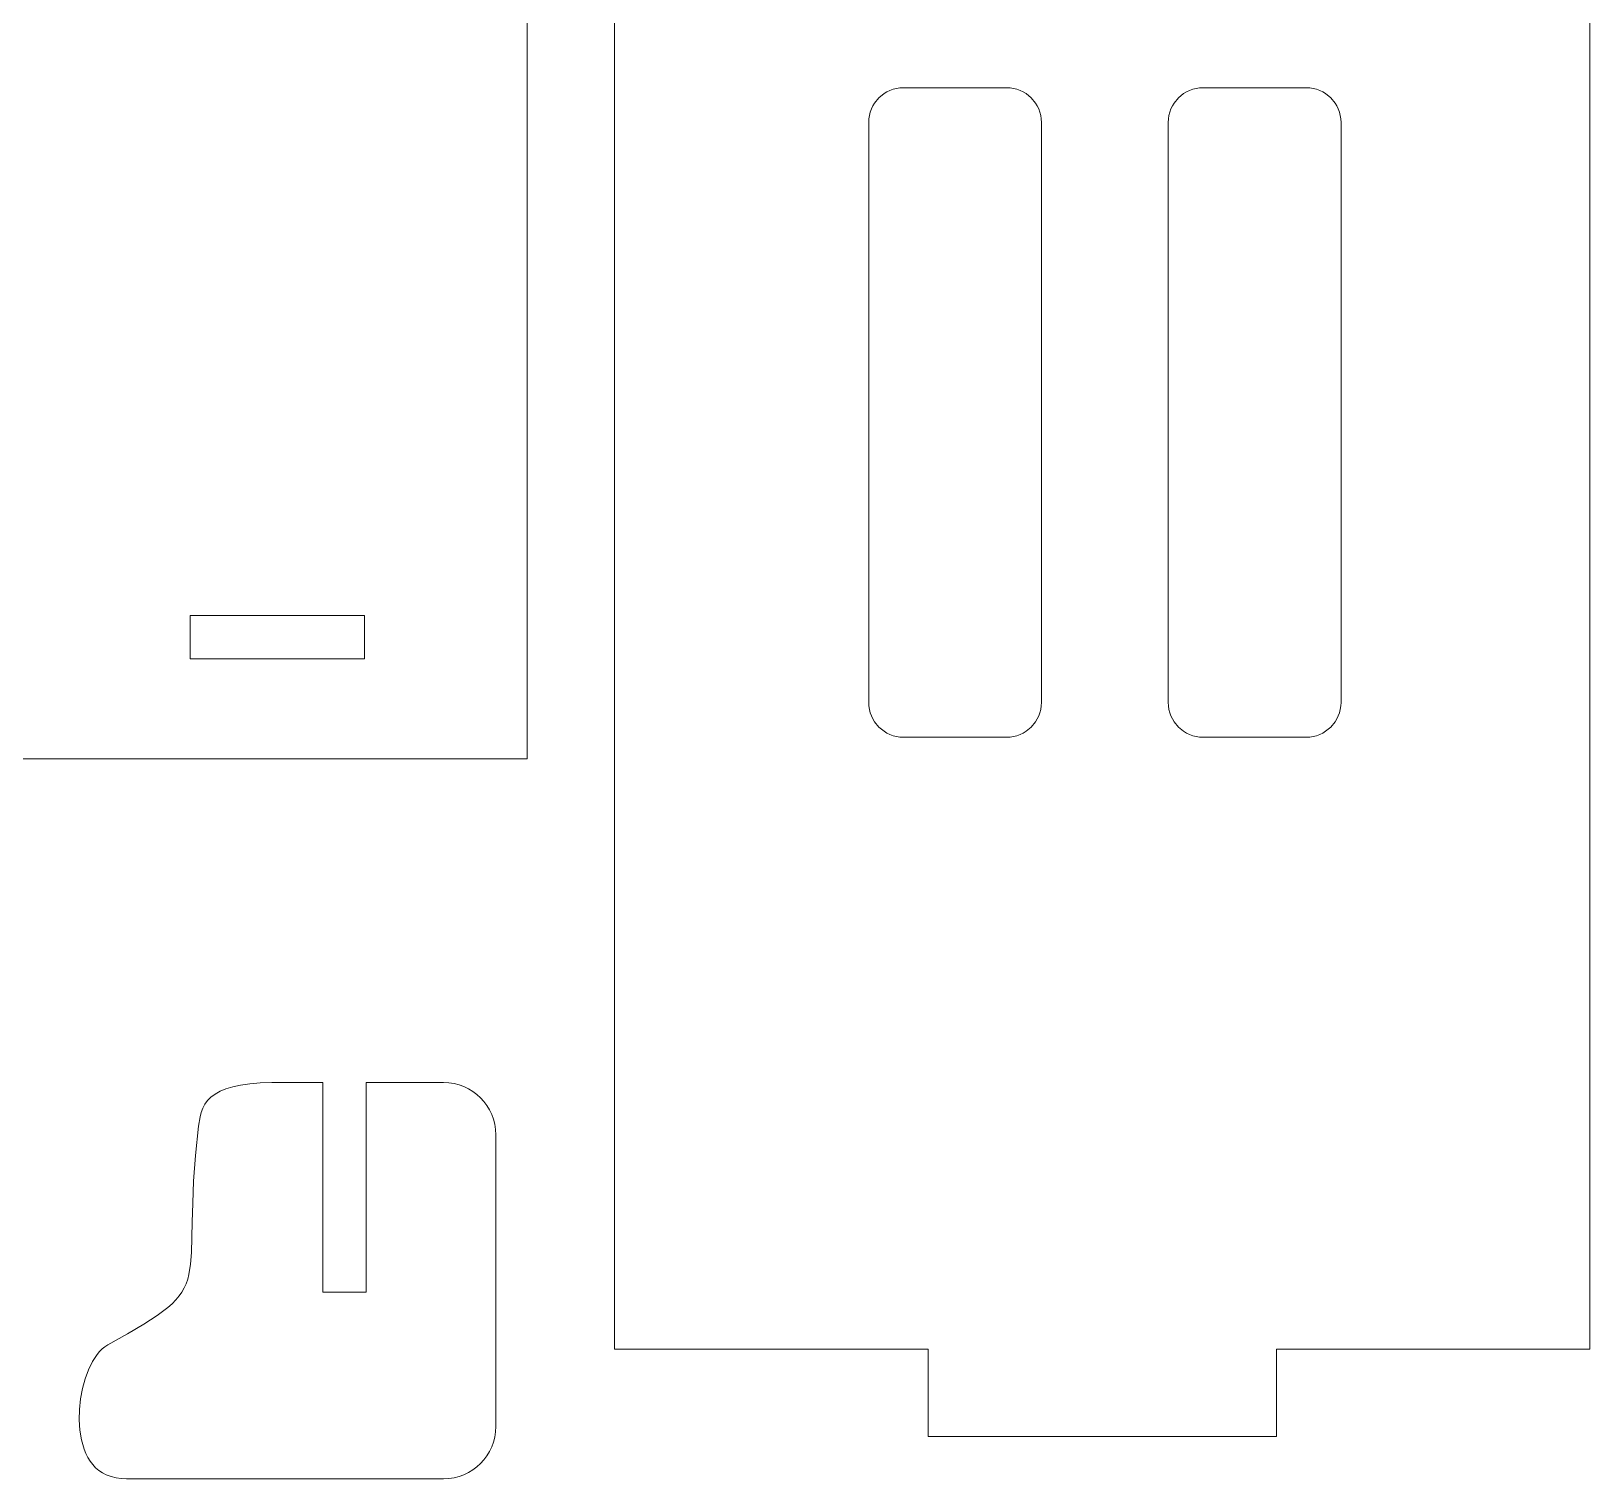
# Model space of a CAD drawing. Header units: millimetres. Extents: x -580 to 580, y -723 to 723.
# Drawn here: x 469.9 to 568.9, y 112.9 to 204.8 of the extents above; entities that cross this region are included whole.
import ezdxf

# ---------------------------------------------------------------- set-up
doc = ezdxf.new("R2010")
doc.units = ezdxf.units.MM
doc.header["$MEASUREMENT"] = 0
doc.layers.add('Camada 1', color=7, linetype='Continuous')

msp = doc.modelspace()

# ---------------------------------------------------------------- linework, layer by layer
at = {"layer": 'Camada 1', "color": 250, "lineweight": 9}
for points, knots in [([(506.9449, 506.4442), (506.9449, 506.4442), (515.7277, 506.4442), (515.7277, 506.4442), (515.7277, 506.4442), (515.7277, 506.4442), (515.7277, 494.478), (515.7277, 494.478), (515.7277, 494.478), (515.7277, 494.478), (518.4931, 494.478), (518.4931, 494.478), (518.4931, 494.478), (518.4931, 494.478), (518.4931, 506.4442), (518.4931, 506.4442), (518.4931, 506.4442), (518.4931, 506.4442), (526.8555, 506.4442), (526.8555, 506.4442), (526.8555, 506.4442), (526.8555, 506.4442), (526.8555, 511.9345), (526.8555, 511.9345), (526.8555, 511.9345), (526.8555, 511.9345), (536.5342, 511.9345), (536.5342, 511.9345), (536.5342, 511.9345), (536.5342, 511.9345), (536.5342, 494.478), (536.5342, 494.478), (536.5342, 494.478), (536.5342, 494.478), (539.2996, 494.478), (539.2996, 494.478), (539.2996, 494.478), (539.2996, 494.478), (539.2996, 511.9345), (539.2996, 511.9345), (539.2996, 511.9345), (539.2996, 511.9345), (548.9783, 511.9345), (548.9783, 511.9345), (548.9783, 511.9345), (548.9783, 511.9345), (548.9783, 506.4442), (548.9783, 506.4442), (548.9783, 506.4442), (548.9783, 506.4442), (557.208, 506.4442), (557.208, 506.4442), (557.208, 506.4442), (557.208, 506.4442), (557.208, 494.478), (557.208, 494.478), (557.208, 494.478), (557.208, 494.478), (559.9733, 494.478), (559.9733, 494.478), (559.9733, 494.478), (559.9733, 494.478), (559.9733, 506.4442), (559.9733, 506.4442), (559.9733, 506.4442), (559.9733, 506.4442), (568.8888, 506.4442), (568.8888, 506.4442), (568.8888, 506.4442), (568.8888, 506.4442), (568.8888, 121.099), (568.8888, 121.099), (568.8888, 121.099), (568.8888, 121.099), (548.9783, 121.099), (548.9783, 121.099), (548.9783, 121.099), (548.9783, 121.099), (548.9783, 115.5584), (548.9783, 115.5584), (548.9783, 115.5584), (548.9783, 115.5584), (526.8555, 115.5584), (526.8555, 115.5584), (526.8555, 115.5584), (526.8555, 115.5584), (526.8555, 121.099), (526.8555, 121.099), (526.8555, 121.099), (526.8555, 121.099), (506.9449, 121.099), (506.9449, 121.099), (506.9449, 121.099), (506.9449, 121.099), (506.9449, 506.4442), (506.9449, 506.4442), (506.9449, 506.4442), (506.9449, 506.4442), (506.9449, 506.4442), (506.9449, 506.4442)], [0, 0, 0, 0, 0.0384615, 0.0384615, 0.0384615, 0.0384615, 0.0769231, 0.0769231, 0.0769231, 0.0769231, 0.1153846, 0.1153846, 0.1153846, 0.1153846, 0.1538462, 0.1538462, 0.1538462, 0.1538462, 0.1923077, 0.1923077, 0.1923077, 0.1923077, 0.2307692, 0.2307692, 0.2307692, 0.2307692, 0.2692308, 0.2692308, 0.2692308, 0.2692308, 0.3076923, 0.3076923, 0.3076923, 0.3076923, 0.3461538, 0.3461538, 0.3461538, 0.3461538, 0.3846154, 0.3846154, 0.3846154, 0.3846154, 0.4230769, 0.4230769, 0.4230769, 0.4230769, 0.4615385, 0.4615385, 0.4615385, 0.4615385, 0.5, 0.5, 0.5, 0.5, 0.5384615, 0.5384615, 0.5384615, 0.5384615, 0.5769231, 0.5769231, 0.5769231, 0.5769231, 0.6153846, 0.6153846, 0.6153846, 0.6153846, 0.6538462, 0.6538462, 0.6538462, 0.6538462, 0.6923077, 0.6923077, 0.6923077, 0.6923077, 0.7307692, 0.7307692, 0.7307692, 0.7307692, 0.7692308, 0.7692308, 0.7692308, 0.7692308, 0.8076923, 0.8076923, 0.8076923, 0.8076923, 0.8461538, 0.8461538, 0.8461538, 0.8461538, 0.8846154, 0.8846154, 0.8846154, 0.8846154, 0.9230769, 0.9230769, 0.9230769, 0.9230769, 1, 1, 1, 1]), ([(255.5647, 393.6823), (255.5647, 393.6823), (310.9718, 393.6823), (310.9718, 393.6823), (310.9718, 393.6823), (310.9718, 393.6823), (311.2597, 393.6284), (311.2597, 393.6284), (311.2597, 393.6284), (311.2597, 393.6284), (311.5464, 393.5391), (311.5464, 393.5391), (311.5464, 393.5391), (311.5464, 393.5391), (311.8312, 393.4161), (311.8312, 393.4161), (311.8312, 393.4161), (311.8312, 393.4161), (312.1138, 393.2617), (312.1138, 393.2617), (312.1138, 393.2617), (312.1138, 393.2617), (312.3937, 393.0775), (312.3937, 393.0775), (312.3937, 393.0775), (312.3937, 393.0775), (312.6699, 392.8658), (312.6699, 392.8658), (312.6699, 392.8658), (312.6699, 392.8658), (312.9421, 392.6285), (312.9421, 392.6285), (312.9421, 392.6285), (312.9421, 392.6285), (313.2097, 392.3675), (313.2097, 392.3675), (313.2097, 392.3675), (313.2097, 392.3675), (313.7287, 391.7827), (313.7287, 391.7827), (313.7287, 391.7827), (313.7287, 391.7827), (314.2221, 391.1275), (314.2221, 391.1275), (314.2221, 391.1275), (314.2221, 391.1275), (314.6854, 390.4175), (314.6854, 390.4175), (314.6854, 390.4175), (314.6854, 390.4175), (315.114, 389.6688), (315.114, 389.6688), (315.114, 389.6688), (315.114, 389.6688), (315.503, 388.8975), (315.503, 388.8975), (315.503, 388.8975), (315.503, 388.8975), (315.8482, 388.1193), (315.8482, 388.1193), (315.8482, 388.1193), (315.8482, 388.1193), (316.1445, 387.3503), (316.1445, 387.3503), (316.1445, 387.3503), (316.1445, 387.3503), (316.3876, 386.6064), (316.3876, 386.6064), (316.3876, 386.6064), (316.3876, 386.6064), (316.5726, 385.9034), (316.5726, 385.9034), (316.5726, 385.9034), (316.5726, 385.9034), (316.6951, 385.2573), (316.6951, 385.2573), (316.6951, 385.2573), (316.6951, 385.2573), (316.7503, 384.6842), (316.7503, 384.6842), (316.7503, 384.6842), (316.7503, 384.6842), (316.7337, 384.1999), (316.7337, 384.1999), (316.7337, 384.1999), (316.7337, 384.1999), (310.7888, 384.1999), (310.7888, 384.1999), (310.7888, 384.1999), (310.7888, 384.1999), (310.7888, 381.4345), (310.7888, 381.4345), (310.7888, 381.4345), (310.7888, 381.4345), (322.3905, 381.4345), (322.3905, 381.4345), (322.3905, 381.4345), (322.3905, 381.4345), (322.3905, 353.1699), (322.3905, 353.1699), (322.3905, 353.1699), (322.3905, 353.1699), (325.1288, 353.1699), (325.1288, 353.1699), (325.1288, 353.1699), (325.1288, 353.1699), (325.1288, 331.047), (325.1288, 331.047), (325.1288, 331.047), (325.1288, 331.047), (322.3905, 331.047), (322.3905, 331.047), (322.3905, 331.047), (322.3905, 331.047), (322.3905, 270.7624), (322.3905, 270.7624), (322.3905, 270.7624), (322.3905, 270.7624), (325.1288, 270.7624), (325.1288, 270.7624), (325.1288, 270.7624), (325.1288, 270.7624), (325.1288, 248.6395), (325.1288, 248.6395), (325.1288, 248.6395), (325.1288, 248.6395), (322.3905, 248.6395), (322.3905, 248.6395), (322.3905, 248.6395), (322.3905, 248.6395), (322.3905, 219.058), (322.3905, 219.058), (322.3905, 219.058), (322.3905, 219.058), (325.5154, 219.058), (325.5154, 219.058), (325.5154, 219.058), (325.5154, 219.058), (325.5154, 221.8538), (325.5154, 221.8538), (325.5154, 221.8538), (325.5154, 221.8538), (347.6382, 221.8538), (347.6382, 221.8538), (347.6382, 221.8538), (347.6382, 221.8538), (347.6382, 219.058), (347.6382, 219.058), (347.6382, 219.058), (347.6382, 219.058), (418.992, 219.058), (418.992, 219.058), (418.992, 219.058), (418.992, 219.058), (418.992, 221.9185), (418.992, 221.9185), (418.992, 221.9185), (418.992, 221.9185), (441.1148, 221.9185), (441.1148, 221.9185), (441.1148, 221.9185), (441.1148, 221.9185), (441.1148, 219.058), (441.1148, 219.058), (441.1148, 219.058), (441.1148, 219.058), (491.8043, 219.058), (491.8043, 219.058), (491.8043, 219.058), (491.8043, 219.058), (491.8043, 210.2061), (491.8043, 210.2061), (491.8043, 210.2061), (491.8043, 210.2061), (494.5696, 210.2061), (494.5696, 210.2061), (494.5696, 210.2061), (494.5696, 210.2061), (494.5696, 219.058), (494.5696, 219.058), (494.5696, 219.058), (494.5696, 219.058), (501.4045, 219.058), (501.4045, 219.058), (501.4045, 219.058), (501.4045, 219.058), (501.4045, 158.5737), (501.4045, 158.5737), (501.4045, 158.5737), (501.4045, 158.5737), (255.5647, 158.5737), (255.5647, 158.5737), (255.5647, 158.5737), (255.5647, 158.5737), (255.5647, 393.6823), (255.5647, 393.6823), (255.5647, 393.6823), (255.5647, 393.6823), (255.5647, 393.6823), (255.5647, 393.6823)], [0, 0, 0, 0, 0.0196078, 0.0196078, 0.0196078, 0.0196078, 0.0392157, 0.0392157, 0.0392157, 0.0392157, 0.0588235, 0.0588235, 0.0588235, 0.0588235, 0.0784314, 0.0784314, 0.0784314, 0.0784314, 0.0980392, 0.0980392, 0.0980392, 0.0980392, 0.1176471, 0.1176471, 0.1176471, 0.1176471, 0.1372549, 0.1372549, 0.1372549, 0.1372549, 0.1568627, 0.1568627, 0.1568627, 0.1568627, 0.1764706, 0.1764706, 0.1764706, 0.1764706, 0.1960784, 0.1960784, 0.1960784, 0.1960784, 0.2156863, 0.2156863, 0.2156863, 0.2156863, 0.2352941, 0.2352941, 0.2352941, 0.2352941, 0.254902, 0.254902, 0.254902, 0.254902, 0.2745098, 0.2745098, 0.2745098, 0.2745098, 0.2941176, 0.2941176, 0.2941176, 0.2941176, 0.3137255, 0.3137255, 0.3137255, 0.3137255, 0.3333333, 0.3333333, 0.3333333, 0.3333333, 0.3529412, 0.3529412, 0.3529412, 0.3529412, 0.372549, 0.372549, 0.372549, 0.372549, 0.3921569, 0.3921569, 0.3921569, 0.3921569, 0.4117647, 0.4117647, 0.4117647, 0.4117647, 0.4313725, 0.4313725, 0.4313725, 0.4313725, 0.4509804, 0.4509804, 0.4509804, 0.4509804, 0.4705882, 0.4705882, 0.4705882, 0.4705882, 0.4901961, 0.4901961, 0.4901961, 0.4901961, 0.5098039, 0.5098039, 0.5098039, 0.5098039, 0.5294118, 0.5294118, 0.5294118, 0.5294118, 0.5490196, 0.5490196, 0.5490196, 0.5490196, 0.5686275, 0.5686275, 0.5686275, 0.5686275, 0.5882353, 0.5882353, 0.5882353, 0.5882353, 0.6078431, 0.6078431, 0.6078431, 0.6078431, 0.627451, 0.627451, 0.627451, 0.627451, 0.6470588, 0.6470588, 0.6470588, 0.6470588, 0.6666667, 0.6666667, 0.6666667, 0.6666667, 0.6862745, 0.6862745, 0.6862745, 0.6862745, 0.7058824, 0.7058824, 0.7058824, 0.7058824, 0.7254902, 0.7254902, 0.7254902, 0.7254902, 0.745098, 0.745098, 0.745098, 0.745098, 0.7647059, 0.7647059, 0.7647059, 0.7647059, 0.7843137, 0.7843137, 0.7843137, 0.7843137, 0.8039216, 0.8039216, 0.8039216, 0.8039216, 0.8235294, 0.8235294, 0.8235294, 0.8235294, 0.8431373, 0.8431373, 0.8431373, 0.8431373, 0.8627451, 0.8627451, 0.8627451, 0.8627451, 0.8823529, 0.8823529, 0.8823529, 0.8823529, 0.9019608, 0.9019608, 0.9019608, 0.9019608, 0.9215686, 0.9215686, 0.9215686, 0.9215686, 0.9411765, 0.9411765, 0.9411765, 0.9411765, 0.9607843, 0.9607843, 0.9607843, 0.9607843, 1, 1, 1, 1]), ([(496.091, 112.8637), (496.091, 112.8637), (475.9488, 112.8637), (475.9488, 112.8637), (475.9488, 112.8637), (475.9488, 112.8637), (475.6107, 112.8812), (475.6107, 112.8812), (475.6107, 112.8812), (475.6107, 112.8812), (475.2822, 112.9322), (475.2822, 112.9322), (475.2822, 112.9322), (475.2822, 112.9322), (474.9648, 113.0145), (474.9648, 113.0145), (474.9648, 113.0145), (474.9648, 113.0145), (474.6601, 113.1259), (474.6601, 113.1259), (474.6601, 113.1259), (474.6601, 113.1259), (474.4157, 113.2472), (474.4157, 113.2472), (474.4157, 113.2472), (474.4157, 113.2472), (474.1919, 113.3952), (474.1919, 113.3952), (474.1919, 113.3952), (474.1919, 113.3952), (473.9883, 113.5683), (473.9883, 113.5683), (473.9883, 113.5683), (473.9883, 113.5683), (473.8044, 113.7647), (473.8044, 113.7647), (473.8044, 113.7647), (473.8044, 113.7647), (473.6397, 113.9825), (473.6397, 113.9825), (473.6397, 113.9825), (473.6397, 113.9825), (473.4937, 114.2198), (473.4937, 114.2198), (473.4937, 114.2198), (473.4937, 114.2198), (473.366, 114.4751), (473.366, 114.4751), (473.366, 114.4751), (473.366, 114.4751), (473.2562, 114.7463), (473.2562, 114.7463), (473.2562, 114.7463), (473.2562, 114.7463), (473.0881, 115.3295), (473.0881, 115.3295), (473.0881, 115.3295), (473.0881, 115.3295), (472.9856, 115.9551), (472.9856, 115.9551), (472.9856, 115.9551), (472.9856, 115.9551), (472.9451, 116.6086), (472.9451, 116.6086), (472.9451, 116.6086), (472.9451, 116.6086), (472.9628, 117.2755), (472.9628, 117.2755), (472.9628, 117.2755), (472.9628, 117.2755), (473.035, 117.9416), (473.035, 117.9416), (473.035, 117.9416), (473.035, 117.9416), (473.158, 118.5922), (473.158, 118.5922), (473.158, 118.5922), (473.158, 118.5922), (473.3279, 119.213), (473.3279, 119.213), (473.3279, 119.213), (473.3279, 119.213), (473.5412, 119.7895), (473.5412, 119.7895), (473.5412, 119.7895), (473.5412, 119.7895), (473.794, 120.3073), (473.794, 120.3073), (473.794, 120.3073), (473.794, 120.3073), (474.0826, 120.752), (474.0826, 120.752), (474.0826, 120.752), (474.0826, 120.752), (474.2392, 120.9423), (474.2392, 120.9423), (474.2392, 120.9423), (474.2392, 120.9423), (474.4034, 121.109), (474.4034, 121.109), (474.4034, 121.109), (474.4034, 121.109), (474.5746, 121.2501), (474.5746, 121.2501), (474.5746, 121.2501), (474.5746, 121.2501), (474.7525, 121.3638), (474.7525, 121.3638), (474.7525, 121.3638), (474.7525, 121.3638), (476.0115, 122.0674), (476.0115, 122.0674), (476.0115, 122.0674), (476.0115, 122.0674), (477.0537, 122.6819), (477.0537, 122.6819), (477.0537, 122.6819), (477.0537, 122.6819), (477.8997, 123.2309), (477.8997, 123.2309), (477.8997, 123.2309), (477.8997, 123.2309), (478.5705, 123.7384), (478.5705, 123.7384), (478.5705, 123.7384), (478.5705, 123.7384), (478.8467, 123.984), (478.8467, 123.984), (478.8467, 123.984), (478.8467, 123.984), (479.0868, 124.2281), (479.0868, 124.2281), (479.0868, 124.2281), (479.0868, 124.2281), (479.2936, 124.4738), (479.2936, 124.4738), (479.2936, 124.4738), (479.2936, 124.4738), (479.4694, 124.7239), (479.4694, 124.7239), (479.4694, 124.7239), (479.4694, 124.7239), (479.6171, 124.9815), (479.6171, 124.9815), (479.6171, 124.9815), (479.6171, 124.9815), (479.7391, 125.2495), (479.7391, 125.2495), (479.7391, 125.2495), (479.7391, 125.2495), (479.8381, 125.531), (479.8381, 125.531), (479.8381, 125.531), (479.8381, 125.531), (479.9168, 125.8288), (479.9168, 125.8288), (479.9168, 125.8288), (479.9168, 125.8288), (480.0232, 126.4855), (480.0232, 126.4855), (480.0232, 126.4855), (480.0232, 126.4855), (480.0792, 127.2433), (480.0792, 127.2433), (480.0792, 127.2433), (480.0792, 127.2433), (480.1229, 129.158), (480.1229, 129.158), (480.1229, 129.158), (480.1229, 129.158), (480.1524, 130.3624), (480.1524, 130.3624), (480.1524, 130.3624), (480.1524, 130.3624), (480.2145, 131.7632), (480.2145, 131.7632), (480.2145, 131.7632), (480.2145, 131.7632), (480.3303, 133.3842), (480.3303, 133.3842), (480.3303, 133.3842), (480.3303, 133.3842), (480.5204, 135.2492), (480.5204, 135.2492), (480.5204, 135.2492), (480.5204, 135.2492), (480.6194, 135.8503), (480.6194, 135.8503), (480.6194, 135.8503), (480.6194, 135.8503), (480.6964, 136.1312), (480.6964, 136.1312), (480.6964, 136.1312), (480.6964, 136.1312), (480.799, 136.3975), (480.799, 136.3975), (480.799, 136.3975), (480.799, 136.3975), (480.9327, 136.6479), (480.9327, 136.6479), (480.9327, 136.6479), (480.9327, 136.6479), (481.103, 136.8816), (481.103, 136.8816), (481.103, 136.8816), (481.103, 136.8816), (481.3153, 137.097), (481.3153, 137.097), (481.3153, 137.097), (481.3153, 137.097), (481.5751, 137.2934), (481.5751, 137.2934), (481.5751, 137.2934), (481.5751, 137.2934), (481.8879, 137.4693), (481.8879, 137.4693), (481.8879, 137.4693), (481.8879, 137.4693), (482.2591, 137.6236), (482.2591, 137.6236), (482.2591, 137.6236), (482.2591, 137.6236), (482.6942, 137.7553), (482.6942, 137.7553), (482.6942, 137.7553), (482.6942, 137.7553), (483.1987, 137.863), (483.1987, 137.863), (483.1987, 137.863), (483.1987, 137.863), (483.778, 137.9459), (483.778, 137.9459), (483.778, 137.9459), (483.778, 137.9459), (484.4376, 138.0026), (484.4376, 138.0026), (484.4376, 138.0026), (484.4376, 138.0026), (485.183, 138.0319), (485.183, 138.0319), (485.183, 138.0319), (485.183, 138.0319), (486.0196, 138.0328), (486.0196, 138.0328), (486.0196, 138.0328), (486.0196, 138.0328), (488.41, 138.0229), (488.41, 138.0229), (488.41, 138.0229), (488.41, 138.0229), (488.41, 124.7188), (488.41, 124.7188), (488.41, 124.7188), (488.41, 124.7188), (491.1753, 124.7188), (491.1753, 124.7188), (491.1753, 124.7188), (491.1753, 124.7188), (491.1753, 138.0328), (491.1753, 138.0328), (491.1753, 138.0328), (491.1753, 138.0328), (496.091, 138.0328), (496.091, 138.0328), (496.091, 138.0328), (496.091, 138.0328), (496.4291, 138.0156), (496.4291, 138.0156), (496.4291, 138.0156), (496.4291, 138.0156), (496.7579, 137.9651), (496.7579, 137.9651), (496.7579, 137.9651), (496.7579, 137.9651), (497.0754, 137.883), (497.0754, 137.883), (497.0754, 137.883), (497.0754, 137.883), (497.3797, 137.7712), (497.3797, 137.7712), (497.3797, 137.7712), (497.3797, 137.7712), (497.6699, 137.6312), (497.6699, 137.6312), (497.6699, 137.6312), (497.6699, 137.6312), (497.9435, 137.4644), (497.9435, 137.4644), (497.9435, 137.4644), (497.9435, 137.4644), (498.1992, 137.2728), (498.1992, 137.2728), (498.1992, 137.2728), (498.1992, 137.2728), (498.4349, 137.0583), (498.4349, 137.0583), (498.4349, 137.0583), (498.4349, 137.0583), (498.6493, 136.8225), (498.6493, 136.8225), (498.6493, 136.8225), (498.6493, 136.8225), (498.8406, 136.5668), (498.8406, 136.5668), (498.8406, 136.5668), (498.8406, 136.5668), (499.0073, 136.2931), (499.0073, 136.2931), (499.0073, 136.2931), (499.0073, 136.2931), (499.1473, 136.0031), (499.1473, 136.0031), (499.1473, 136.0031), (499.1473, 136.0031), (499.2592, 135.6986), (499.2592, 135.6986), (499.2592, 135.6986), (499.2592, 135.6986), (499.3414, 135.3811), (499.3414, 135.3811), (499.3414, 135.3811), (499.3414, 135.3811), (499.3921, 135.0525), (499.3921, 135.0525), (499.3921, 135.0525), (499.3921, 135.0525), (499.4095, 134.7144), (499.4095, 134.7144), (499.4095, 134.7144), (499.4095, 134.7144), (499.4095, 116.1821), (499.4095, 116.1821), (499.4095, 116.1821), (499.4095, 116.1821), (499.3922, 115.8441), (499.3922, 115.8441), (499.3922, 115.8441), (499.3922, 115.8441), (499.3417, 115.5154), (499.3417, 115.5154), (499.3417, 115.5154), (499.3417, 115.5154), (499.2597, 115.198), (499.2597, 115.198), (499.2597, 115.198), (499.2597, 115.198), (499.1479, 114.8935), (499.1479, 114.8935), (499.1479, 114.8935), (499.1479, 114.8935), (499.0078, 114.6038), (499.0078, 114.6038), (499.0078, 114.6038), (499.0078, 114.6038), (498.8412, 114.3303), (498.8412, 114.3303), (498.8412, 114.3303), (498.8412, 114.3303), (498.6496, 114.0747), (498.6496, 114.0747), (498.6496, 114.0747), (498.6496, 114.0747), (498.4349, 113.8388), (498.4349, 113.8388), (498.4349, 113.8388), (498.4349, 113.8388), (498.1988, 113.6241), (498.1988, 113.6241), (498.1988, 113.6241), (498.1988, 113.6241), (497.943, 113.4325), (497.943, 113.4325), (497.943, 113.4325), (497.943, 113.4325), (497.6693, 113.2659), (497.6693, 113.2659), (497.6693, 113.2659), (497.6693, 113.2659), (497.3797, 113.1259), (497.3797, 113.1259), (497.3797, 113.1259), (497.3797, 113.1259), (497.0751, 113.014), (497.0751, 113.014), (497.0751, 113.014), (497.0751, 113.014), (496.7578, 112.9317), (496.7578, 112.9317), (496.7578, 112.9317), (496.7578, 112.9317), (496.4291, 112.881), (496.4291, 112.881), (496.4291, 112.881), (496.4291, 112.881), (496.091, 112.8637), (496.091, 112.8637), (496.091, 112.8637), (496.091, 112.8637), (496.091, 112.8637), (496.091, 112.8637)], [0, 0, 0, 0, 0.009901, 0.009901, 0.009901, 0.009901, 0.019802, 0.019802, 0.019802, 0.019802, 0.029703, 0.029703, 0.029703, 0.029703, 0.039604, 0.039604, 0.039604, 0.039604, 0.049505, 0.049505, 0.049505, 0.049505, 0.0594059, 0.0594059, 0.0594059, 0.0594059, 0.0693069, 0.0693069, 0.0693069, 0.0693069, 0.0792079, 0.0792079, 0.0792079, 0.0792079, 0.0891089, 0.0891089, 0.0891089, 0.0891089, 0.0990099, 0.0990099, 0.0990099, 0.0990099, 0.1089109, 0.1089109, 0.1089109, 0.1089109, 0.1188119, 0.1188119, 0.1188119, 0.1188119, 0.1287129, 0.1287129, 0.1287129, 0.1287129, 0.1386139, 0.1386139, 0.1386139, 0.1386139, 0.1485149, 0.1485149, 0.1485149, 0.1485149, 0.1584158, 0.1584158, 0.1584158, 0.1584158, 0.1683168, 0.1683168, 0.1683168, 0.1683168, 0.1782178, 0.1782178, 0.1782178, 0.1782178, 0.1881188, 0.1881188, 0.1881188, 0.1881188, 0.1980198, 0.1980198, 0.1980198, 0.1980198, 0.2079208, 0.2079208, 0.2079208, 0.2079208, 0.2178218, 0.2178218, 0.2178218, 0.2178218, 0.2277228, 0.2277228, 0.2277228, 0.2277228, 0.2376238, 0.2376238, 0.2376238, 0.2376238, 0.2475248, 0.2475248, 0.2475248, 0.2475248, 0.2574257, 0.2574257, 0.2574257, 0.2574257, 0.2673267, 0.2673267, 0.2673267, 0.2673267, 0.2772277, 0.2772277, 0.2772277, 0.2772277, 0.2871287, 0.2871287, 0.2871287, 0.2871287, 0.2970297, 0.2970297, 0.2970297, 0.2970297, 0.3069307, 0.3069307, 0.3069307, 0.3069307, 0.3168317, 0.3168317, 0.3168317, 0.3168317, 0.3267327, 0.3267327, 0.3267327, 0.3267327, 0.3366337, 0.3366337, 0.3366337, 0.3366337, 0.3465347, 0.3465347, 0.3465347, 0.3465347, 0.3564356, 0.3564356, 0.3564356, 0.3564356, 0.3663366, 0.3663366, 0.3663366, 0.3663366, 0.3762376, 0.3762376, 0.3762376, 0.3762376, 0.3861386, 0.3861386, 0.3861386, 0.3861386, 0.3960396, 0.3960396, 0.3960396, 0.3960396, 0.4059406, 0.4059406, 0.4059406, 0.4059406, 0.4158416, 0.4158416, 0.4158416, 0.4158416, 0.4257426, 0.4257426, 0.4257426, 0.4257426, 0.4356436, 0.4356436, 0.4356436, 0.4356436, 0.4455446, 0.4455446, 0.4455446, 0.4455446, 0.4554455, 0.4554455, 0.4554455, 0.4554455, 0.4653465, 0.4653465, 0.4653465, 0.4653465, 0.4752475, 0.4752475, 0.4752475, 0.4752475, 0.4851485, 0.4851485, 0.4851485, 0.4851485, 0.4950495, 0.4950495, 0.4950495, 0.4950495, 0.5049505, 0.5049505, 0.5049505, 0.5049505, 0.5148515, 0.5148515, 0.5148515, 0.5148515, 0.5247525, 0.5247525, 0.5247525, 0.5247525, 0.5346535, 0.5346535, 0.5346535, 0.5346535, 0.5445545, 0.5445545, 0.5445545, 0.5445545, 0.5544554, 0.5544554, 0.5544554, 0.5544554, 0.5643564, 0.5643564, 0.5643564, 0.5643564, 0.5742574, 0.5742574, 0.5742574, 0.5742574, 0.5841584, 0.5841584, 0.5841584, 0.5841584, 0.5940594, 0.5940594, 0.5940594, 0.5940594, 0.6039604, 0.6039604, 0.6039604, 0.6039604, 0.6138614, 0.6138614, 0.6138614, 0.6138614, 0.6237624, 0.6237624, 0.6237624, 0.6237624, 0.6336634, 0.6336634, 0.6336634, 0.6336634, 0.6435644, 0.6435644, 0.6435644, 0.6435644, 0.6534653, 0.6534653, 0.6534653, 0.6534653, 0.6633663, 0.6633663, 0.6633663, 0.6633663, 0.6732673, 0.6732673, 0.6732673, 0.6732673, 0.6831683, 0.6831683, 0.6831683, 0.6831683, 0.6930693, 0.6930693, 0.6930693, 0.6930693, 0.7029703, 0.7029703, 0.7029703, 0.7029703, 0.7128713, 0.7128713, 0.7128713, 0.7128713, 0.7227723, 0.7227723, 0.7227723, 0.7227723, 0.7326733, 0.7326733, 0.7326733, 0.7326733, 0.7425743, 0.7425743, 0.7425743, 0.7425743, 0.7524752, 0.7524752, 0.7524752, 0.7524752, 0.7623762, 0.7623762, 0.7623762, 0.7623762, 0.7722772, 0.7722772, 0.7722772, 0.7722772, 0.7821782, 0.7821782, 0.7821782, 0.7821782, 0.7920792, 0.7920792, 0.7920792, 0.7920792, 0.8019802, 0.8019802, 0.8019802, 0.8019802, 0.8118812, 0.8118812, 0.8118812, 0.8118812, 0.8217822, 0.8217822, 0.8217822, 0.8217822, 0.8316832, 0.8316832, 0.8316832, 0.8316832, 0.8415842, 0.8415842, 0.8415842, 0.8415842, 0.8514851, 0.8514851, 0.8514851, 0.8514851, 0.8613861, 0.8613861, 0.8613861, 0.8613861, 0.8712871, 0.8712871, 0.8712871, 0.8712871, 0.8811881, 0.8811881, 0.8811881, 0.8811881, 0.8910891, 0.8910891, 0.8910891, 0.8910891, 0.9009901, 0.9009901, 0.9009901, 0.9009901, 0.9108911, 0.9108911, 0.9108911, 0.9108911, 0.9207921, 0.9207921, 0.9207921, 0.9207921, 0.9306931, 0.9306931, 0.9306931, 0.9306931, 0.9405941, 0.9405941, 0.9405941, 0.9405941, 0.950495, 0.950495, 0.950495, 0.950495, 0.960396, 0.960396, 0.960396, 0.960396, 0.970297, 0.970297, 0.970297, 0.970297, 0.980198, 0.980198, 0.980198, 0.980198, 1, 1, 1, 1])]:
    msp.add_open_spline(points, degree=3, knots=knots, dxfattribs=at)
at = {"layer": 'Camada 1', "color": 240, "lineweight": 9}
for points, knots in [([(534.0624, 162.165), (534.0624, 162.165), (534.0624, 198.9868), (534.0624, 198.9868), (534.0624, 198.9868), (534.0624, 198.9868), (534.0511, 199.2122), (534.0511, 199.2122), (534.0511, 199.2122), (534.0511, 199.2122), (534.0174, 199.4312), (534.0174, 199.4312), (534.0174, 199.4312), (534.0174, 199.4312), (533.9626, 199.6428), (533.9626, 199.6428), (533.9626, 199.6428), (533.9626, 199.6428), (533.888, 199.8457), (533.888, 199.8457), (533.888, 199.8457), (533.888, 199.8457), (533.7945, 200.039), (533.7945, 200.039), (533.7945, 200.039), (533.7945, 200.039), (533.6834, 200.2215), (533.6834, 200.2215), (533.6834, 200.2215), (533.6834, 200.2215), (533.4127, 200.5492), (533.4127, 200.5492), (533.4127, 200.5492), (533.4127, 200.5492), (533.085, 200.8199), (533.085, 200.8199), (533.085, 200.8199), (533.085, 200.8199), (532.9026, 200.931), (532.9026, 200.931), (532.9026, 200.931), (532.9026, 200.931), (532.7093, 201.0245), (532.7093, 201.0245), (532.7093, 201.0245), (532.7093, 201.0245), (532.5063, 201.0992), (532.5063, 201.0992), (532.5063, 201.0992), (532.5063, 201.0992), (532.2947, 201.1539), (532.2947, 201.1539), (532.2947, 201.1539), (532.2947, 201.1539), (532.0756, 201.1876), (532.0756, 201.1876), (532.0756, 201.1876), (532.0756, 201.1876), (531.8503, 201.1991), (531.8503, 201.1991), (531.8503, 201.1991), (531.8503, 201.1991), (525.2997, 201.1991), (525.2997, 201.1991), (525.2997, 201.1991), (525.2997, 201.1991), (525.0743, 201.1876), (525.0743, 201.1876), (525.0743, 201.1876), (525.0743, 201.1876), (524.8553, 201.1539), (524.8553, 201.1539), (524.8553, 201.1539), (524.8553, 201.1539), (524.6438, 201.0992), (524.6438, 201.0992), (524.6438, 201.0992), (524.6438, 201.0992), (524.4407, 201.0245), (524.4407, 201.0245), (524.4407, 201.0245), (524.4407, 201.0245), (524.2475, 200.931), (524.2475, 200.931), (524.2475, 200.931), (524.2475, 200.931), (524.0651, 200.8199), (524.0651, 200.8199), (524.0651, 200.8199), (524.0651, 200.8199), (523.7373, 200.5492), (523.7373, 200.5492), (523.7373, 200.5492), (523.7373, 200.5492), (523.4665, 200.2215), (523.4665, 200.2215), (523.4665, 200.2215), (523.4665, 200.2215), (523.3555, 200.039), (523.3555, 200.039), (523.3555, 200.039), (523.3555, 200.039), (523.262, 199.8457), (523.262, 199.8457), (523.262, 199.8457), (523.262, 199.8457), (523.1873, 199.6428), (523.1873, 199.6428), (523.1873, 199.6428), (523.1873, 199.6428), (523.1326, 199.4312), (523.1326, 199.4312), (523.1326, 199.4312), (523.1326, 199.4312), (523.0989, 199.2122), (523.0989, 199.2122), (523.0989, 199.2122), (523.0989, 199.2122), (523.0874, 198.9868), (523.0874, 198.9868), (523.0874, 198.9868), (523.0874, 198.9868), (523.0874, 162.165), (523.0874, 162.165), (523.0874, 162.165), (523.0874, 162.165), (523.0989, 161.9397), (523.0989, 161.9397), (523.0989, 161.9397), (523.0989, 161.9397), (523.1326, 161.7207), (523.1326, 161.7207), (523.1326, 161.7207), (523.1326, 161.7207), (523.1873, 161.509), (523.1873, 161.509), (523.1873, 161.509), (523.1873, 161.509), (523.262, 161.306), (523.262, 161.306), (523.262, 161.306), (523.262, 161.306), (523.3555, 161.1127), (523.3555, 161.1127), (523.3555, 161.1127), (523.3555, 161.1127), (523.4665, 160.9303), (523.4665, 160.9303), (523.4665, 160.9303), (523.4665, 160.9303), (523.7373, 160.6026), (523.7373, 160.6026), (523.7373, 160.6026), (523.7373, 160.6026), (524.0651, 160.3319), (524.0651, 160.3319), (524.0651, 160.3319), (524.0651, 160.3319), (524.2475, 160.2207), (524.2475, 160.2207), (524.2475, 160.2207), (524.2475, 160.2207), (524.4407, 160.1273), (524.4407, 160.1273), (524.4407, 160.1273), (524.4407, 160.1273), (524.6438, 160.0526), (524.6438, 160.0526), (524.6438, 160.0526), (524.6438, 160.0526), (524.8553, 159.9979), (524.8553, 159.9979), (524.8553, 159.9979), (524.8553, 159.9979), (525.0743, 159.9642), (525.0743, 159.9642), (525.0743, 159.9642), (525.0743, 159.9642), (525.2997, 159.9528), (525.2997, 159.9528), (525.2997, 159.9528), (525.2997, 159.9528), (531.8503, 159.9528), (531.8503, 159.9528), (531.8503, 159.9528), (531.8503, 159.9528), (532.0756, 159.9642), (532.0756, 159.9642), (532.0756, 159.9642), (532.0756, 159.9642), (532.2947, 159.9979), (532.2947, 159.9979), (532.2947, 159.9979), (532.2947, 159.9979), (532.5063, 160.0526), (532.5063, 160.0526), (532.5063, 160.0526), (532.5063, 160.0526), (532.7093, 160.1273), (532.7093, 160.1273), (532.7093, 160.1273), (532.7093, 160.1273), (532.9026, 160.2207), (532.9026, 160.2207), (532.9026, 160.2207), (532.9026, 160.2207), (533.085, 160.3319), (533.085, 160.3319), (533.085, 160.3319), (533.085, 160.3319), (533.4127, 160.6026), (533.4127, 160.6026), (533.4127, 160.6026), (533.4127, 160.6026), (533.6834, 160.9303), (533.6834, 160.9303), (533.6834, 160.9303), (533.6834, 160.9303), (533.7945, 161.1127), (533.7945, 161.1127), (533.7945, 161.1127), (533.7945, 161.1127), (533.888, 161.306), (533.888, 161.306), (533.888, 161.306), (533.888, 161.306), (533.9626, 161.509), (533.9626, 161.509), (533.9626, 161.509), (533.9626, 161.509), (534.0174, 161.7207), (534.0174, 161.7207), (534.0174, 161.7207), (534.0174, 161.7207), (534.0511, 161.9397), (534.0511, 161.9397), (534.0511, 161.9397), (534.0511, 161.9397), (534.0624, 162.165), (534.0624, 162.165), (534.0624, 162.165), (534.0624, 162.165), (534.0624, 162.165), (534.0624, 162.165)], [0, 0, 0, 0, 0.016129, 0.016129, 0.016129, 0.016129, 0.0322581, 0.0322581, 0.0322581, 0.0322581, 0.0483871, 0.0483871, 0.0483871, 0.0483871, 0.0645161, 0.0645161, 0.0645161, 0.0645161, 0.0806452, 0.0806452, 0.0806452, 0.0806452, 0.0967742, 0.0967742, 0.0967742, 0.0967742, 0.1129032, 0.1129032, 0.1129032, 0.1129032, 0.1290323, 0.1290323, 0.1290323, 0.1290323, 0.1451613, 0.1451613, 0.1451613, 0.1451613, 0.1612903, 0.1612903, 0.1612903, 0.1612903, 0.1774194, 0.1774194, 0.1774194, 0.1774194, 0.1935484, 0.1935484, 0.1935484, 0.1935484, 0.2096774, 0.2096774, 0.2096774, 0.2096774, 0.2258065, 0.2258065, 0.2258065, 0.2258065, 0.2419355, 0.2419355, 0.2419355, 0.2419355, 0.2580645, 0.2580645, 0.2580645, 0.2580645, 0.2741935, 0.2741935, 0.2741935, 0.2741935, 0.2903226, 0.2903226, 0.2903226, 0.2903226, 0.3064516, 0.3064516, 0.3064516, 0.3064516, 0.3225806, 0.3225806, 0.3225806, 0.3225806, 0.3387097, 0.3387097, 0.3387097, 0.3387097, 0.3548387, 0.3548387, 0.3548387, 0.3548387, 0.3709677, 0.3709677, 0.3709677, 0.3709677, 0.3870968, 0.3870968, 0.3870968, 0.3870968, 0.4032258, 0.4032258, 0.4032258, 0.4032258, 0.4193548, 0.4193548, 0.4193548, 0.4193548, 0.4354839, 0.4354839, 0.4354839, 0.4354839, 0.4516129, 0.4516129, 0.4516129, 0.4516129, 0.4677419, 0.4677419, 0.4677419, 0.4677419, 0.483871, 0.483871, 0.483871, 0.483871, 0.5, 0.5, 0.5, 0.5, 0.516129, 0.516129, 0.516129, 0.516129, 0.5322581, 0.5322581, 0.5322581, 0.5322581, 0.5483871, 0.5483871, 0.5483871, 0.5483871, 0.5645161, 0.5645161, 0.5645161, 0.5645161, 0.5806452, 0.5806452, 0.5806452, 0.5806452, 0.5967742, 0.5967742, 0.5967742, 0.5967742, 0.6129032, 0.6129032, 0.6129032, 0.6129032, 0.6290323, 0.6290323, 0.6290323, 0.6290323, 0.6451613, 0.6451613, 0.6451613, 0.6451613, 0.6612903, 0.6612903, 0.6612903, 0.6612903, 0.6774194, 0.6774194, 0.6774194, 0.6774194, 0.6935484, 0.6935484, 0.6935484, 0.6935484, 0.7096774, 0.7096774, 0.7096774, 0.7096774, 0.7258065, 0.7258065, 0.7258065, 0.7258065, 0.7419355, 0.7419355, 0.7419355, 0.7419355, 0.7580645, 0.7580645, 0.7580645, 0.7580645, 0.7741935, 0.7741935, 0.7741935, 0.7741935, 0.7903226, 0.7903226, 0.7903226, 0.7903226, 0.8064516, 0.8064516, 0.8064516, 0.8064516, 0.8225806, 0.8225806, 0.8225806, 0.8225806, 0.8387097, 0.8387097, 0.8387097, 0.8387097, 0.8548387, 0.8548387, 0.8548387, 0.8548387, 0.8709677, 0.8709677, 0.8709677, 0.8709677, 0.8870968, 0.8870968, 0.8870968, 0.8870968, 0.9032258, 0.9032258, 0.9032258, 0.9032258, 0.9193548, 0.9193548, 0.9193548, 0.9193548, 0.9354839, 0.9354839, 0.9354839, 0.9354839, 0.9516129, 0.9516129, 0.9516129, 0.9516129, 0.9677419, 0.9677419, 0.9677419, 0.9677419, 1, 1, 1, 1]), ([(553.086, 162.165), (553.086, 162.165), (553.086, 198.9868), (553.086, 198.9868), (553.086, 198.9868), (553.086, 198.9868), (553.0745, 199.2122), (553.0745, 199.2122), (553.0745, 199.2122), (553.0745, 199.2122), (553.0408, 199.4312), (553.0408, 199.4312), (553.0408, 199.4312), (553.0408, 199.4312), (552.986, 199.6428), (552.986, 199.6428), (552.986, 199.6428), (552.986, 199.6428), (552.9114, 199.8457), (552.9114, 199.8457), (552.9114, 199.8457), (552.9114, 199.8457), (552.8179, 200.039), (552.8179, 200.039), (552.8179, 200.039), (552.8179, 200.039), (552.7068, 200.2215), (552.7068, 200.2215), (552.7068, 200.2215), (552.7068, 200.2215), (552.4361, 200.5492), (552.4361, 200.5492), (552.4361, 200.5492), (552.4361, 200.5492), (552.1084, 200.8199), (552.1084, 200.8199), (552.1084, 200.8199), (552.1084, 200.8199), (551.926, 200.931), (551.926, 200.931), (551.926, 200.931), (551.926, 200.931), (551.7327, 201.0245), (551.7327, 201.0245), (551.7327, 201.0245), (551.7327, 201.0245), (551.5297, 201.0992), (551.5297, 201.0992), (551.5297, 201.0992), (551.5297, 201.0992), (551.3181, 201.1539), (551.3181, 201.1539), (551.3181, 201.1539), (551.3181, 201.1539), (551.099, 201.1876), (551.099, 201.1876), (551.099, 201.1876), (551.099, 201.1876), (550.8737, 201.1991), (550.8737, 201.1991), (550.8737, 201.1991), (550.8737, 201.1991), (544.3231, 201.1991), (544.3231, 201.1991), (544.3231, 201.1991), (544.3231, 201.1991), (544.0977, 201.1876), (544.0977, 201.1876), (544.0977, 201.1876), (544.0977, 201.1876), (543.8787, 201.1539), (543.8787, 201.1539), (543.8787, 201.1539), (543.8787, 201.1539), (543.6672, 201.0992), (543.6672, 201.0992), (543.6672, 201.0992), (543.6672, 201.0992), (543.4641, 201.0245), (543.4641, 201.0245), (543.4641, 201.0245), (543.4641, 201.0245), (543.2709, 200.931), (543.2709, 200.931), (543.2709, 200.931), (543.2709, 200.931), (543.0885, 200.8199), (543.0885, 200.8199), (543.0885, 200.8199), (543.0885, 200.8199), (542.7607, 200.5492), (542.7607, 200.5492), (542.7607, 200.5492), (542.7607, 200.5492), (542.49, 200.2215), (542.49, 200.2215), (542.49, 200.2215), (542.49, 200.2215), (542.3789, 200.039), (542.3789, 200.039), (542.3789, 200.039), (542.3789, 200.039), (542.2854, 199.8457), (542.2854, 199.8457), (542.2854, 199.8457), (542.2854, 199.8457), (542.2107, 199.6428), (542.2107, 199.6428), (542.2107, 199.6428), (542.2107, 199.6428), (542.156, 199.4312), (542.156, 199.4312), (542.156, 199.4312), (542.156, 199.4312), (542.1223, 199.2122), (542.1223, 199.2122), (542.1223, 199.2122), (542.1223, 199.2122), (542.1108, 198.9868), (542.1108, 198.9868), (542.1108, 198.9868), (542.1108, 198.9868), (542.1108, 162.165), (542.1108, 162.165), (542.1108, 162.165), (542.1108, 162.165), (542.1223, 161.9397), (542.1223, 161.9397), (542.1223, 161.9397), (542.1223, 161.9397), (542.156, 161.7207), (542.156, 161.7207), (542.156, 161.7207), (542.156, 161.7207), (542.2107, 161.509), (542.2107, 161.509), (542.2107, 161.509), (542.2107, 161.509), (542.2854, 161.306), (542.2854, 161.306), (542.2854, 161.306), (542.2854, 161.306), (542.3789, 161.1127), (542.3789, 161.1127), (542.3789, 161.1127), (542.3789, 161.1127), (542.49, 160.9303), (542.49, 160.9303), (542.49, 160.9303), (542.49, 160.9303), (542.7607, 160.6026), (542.7607, 160.6026), (542.7607, 160.6026), (542.7607, 160.6026), (543.0885, 160.3319), (543.0885, 160.3319), (543.0885, 160.3319), (543.0885, 160.3319), (543.2709, 160.2207), (543.2709, 160.2207), (543.2709, 160.2207), (543.2709, 160.2207), (543.4641, 160.1273), (543.4641, 160.1273), (543.4641, 160.1273), (543.4641, 160.1273), (543.6672, 160.0526), (543.6672, 160.0526), (543.6672, 160.0526), (543.6672, 160.0526), (543.8787, 159.9979), (543.8787, 159.9979), (543.8787, 159.9979), (543.8787, 159.9979), (544.0977, 159.9642), (544.0977, 159.9642), (544.0977, 159.9642), (544.0977, 159.9642), (544.3231, 159.9528), (544.3231, 159.9528), (544.3231, 159.9528), (544.3231, 159.9528), (550.8737, 159.9528), (550.8737, 159.9528), (550.8737, 159.9528), (550.8737, 159.9528), (551.099, 159.9642), (551.099, 159.9642), (551.099, 159.9642), (551.099, 159.9642), (551.3181, 159.9979), (551.3181, 159.9979), (551.3181, 159.9979), (551.3181, 159.9979), (551.5297, 160.0526), (551.5297, 160.0526), (551.5297, 160.0526), (551.5297, 160.0526), (551.7327, 160.1273), (551.7327, 160.1273), (551.7327, 160.1273), (551.7327, 160.1273), (551.926, 160.2207), (551.926, 160.2207), (551.926, 160.2207), (551.926, 160.2207), (552.1084, 160.3319), (552.1084, 160.3319), (552.1084, 160.3319), (552.1084, 160.3319), (552.4361, 160.6026), (552.4361, 160.6026), (552.4361, 160.6026), (552.4361, 160.6026), (552.7068, 160.9303), (552.7068, 160.9303), (552.7068, 160.9303), (552.7068, 160.9303), (552.8179, 161.1127), (552.8179, 161.1127), (552.8179, 161.1127), (552.8179, 161.1127), (552.9114, 161.306), (552.9114, 161.306), (552.9114, 161.306), (552.9114, 161.306), (552.986, 161.509), (552.986, 161.509), (552.986, 161.509), (552.986, 161.509), (553.0408, 161.7207), (553.0408, 161.7207), (553.0408, 161.7207), (553.0408, 161.7207), (553.0745, 161.9397), (553.0745, 161.9397), (553.0745, 161.9397), (553.0745, 161.9397), (553.086, 162.165), (553.086, 162.165), (553.086, 162.165), (553.086, 162.165), (553.086, 162.165), (553.086, 162.165)], [0, 0, 0, 0, 0.016129, 0.016129, 0.016129, 0.016129, 0.0322581, 0.0322581, 0.0322581, 0.0322581, 0.0483871, 0.0483871, 0.0483871, 0.0483871, 0.0645161, 0.0645161, 0.0645161, 0.0645161, 0.0806452, 0.0806452, 0.0806452, 0.0806452, 0.0967742, 0.0967742, 0.0967742, 0.0967742, 0.1129032, 0.1129032, 0.1129032, 0.1129032, 0.1290323, 0.1290323, 0.1290323, 0.1290323, 0.1451613, 0.1451613, 0.1451613, 0.1451613, 0.1612903, 0.1612903, 0.1612903, 0.1612903, 0.1774194, 0.1774194, 0.1774194, 0.1774194, 0.1935484, 0.1935484, 0.1935484, 0.1935484, 0.2096774, 0.2096774, 0.2096774, 0.2096774, 0.2258065, 0.2258065, 0.2258065, 0.2258065, 0.2419355, 0.2419355, 0.2419355, 0.2419355, 0.2580645, 0.2580645, 0.2580645, 0.2580645, 0.2741935, 0.2741935, 0.2741935, 0.2741935, 0.2903226, 0.2903226, 0.2903226, 0.2903226, 0.3064516, 0.3064516, 0.3064516, 0.3064516, 0.3225806, 0.3225806, 0.3225806, 0.3225806, 0.3387097, 0.3387097, 0.3387097, 0.3387097, 0.3548387, 0.3548387, 0.3548387, 0.3548387, 0.3709677, 0.3709677, 0.3709677, 0.3709677, 0.3870968, 0.3870968, 0.3870968, 0.3870968, 0.4032258, 0.4032258, 0.4032258, 0.4032258, 0.4193548, 0.4193548, 0.4193548, 0.4193548, 0.4354839, 0.4354839, 0.4354839, 0.4354839, 0.4516129, 0.4516129, 0.4516129, 0.4516129, 0.4677419, 0.4677419, 0.4677419, 0.4677419, 0.483871, 0.483871, 0.483871, 0.483871, 0.5, 0.5, 0.5, 0.5, 0.516129, 0.516129, 0.516129, 0.516129, 0.5322581, 0.5322581, 0.5322581, 0.5322581, 0.5483871, 0.5483871, 0.5483871, 0.5483871, 0.5645161, 0.5645161, 0.5645161, 0.5645161, 0.5806452, 0.5806452, 0.5806452, 0.5806452, 0.5967742, 0.5967742, 0.5967742, 0.5967742, 0.6129032, 0.6129032, 0.6129032, 0.6129032, 0.6290323, 0.6290323, 0.6290323, 0.6290323, 0.6451613, 0.6451613, 0.6451613, 0.6451613, 0.6612903, 0.6612903, 0.6612903, 0.6612903, 0.6774194, 0.6774194, 0.6774194, 0.6774194, 0.6935484, 0.6935484, 0.6935484, 0.6935484, 0.7096774, 0.7096774, 0.7096774, 0.7096774, 0.7258065, 0.7258065, 0.7258065, 0.7258065, 0.7419355, 0.7419355, 0.7419355, 0.7419355, 0.7580645, 0.7580645, 0.7580645, 0.7580645, 0.7741935, 0.7741935, 0.7741935, 0.7741935, 0.7903226, 0.7903226, 0.7903226, 0.7903226, 0.8064516, 0.8064516, 0.8064516, 0.8064516, 0.8225806, 0.8225806, 0.8225806, 0.8225806, 0.8387097, 0.8387097, 0.8387097, 0.8387097, 0.8548387, 0.8548387, 0.8548387, 0.8548387, 0.8709677, 0.8709677, 0.8709677, 0.8709677, 0.8870968, 0.8870968, 0.8870968, 0.8870968, 0.9032258, 0.9032258, 0.9032258, 0.9032258, 0.9193548, 0.9193548, 0.9193548, 0.9193548, 0.9354839, 0.9354839, 0.9354839, 0.9354839, 0.9516129, 0.9516129, 0.9516129, 0.9516129, 0.9677419, 0.9677419, 0.9677419, 0.9677419, 1, 1, 1, 1]), ([(491.0604, 164.9229), (491.0604, 164.9229), (491.0604, 167.6883), (491.0604, 167.6883), (491.0604, 167.6883), (491.0604, 167.6883), (479.999, 167.6883), (479.999, 167.6883), (479.999, 167.6883), (479.999, 167.6883), (479.999, 164.9229), (479.999, 164.9229), (479.999, 164.9229), (479.999, 164.9229), (491.0604, 164.9229), (491.0604, 164.9229), (491.0604, 164.9229), (491.0604, 164.9229), (491.0604, 164.9229), (491.0604, 164.9229)], [0, 0, 0, 0, 0.1666667, 0.1666667, 0.1666667, 0.1666667, 0.3333333, 0.3333333, 0.3333333, 0.3333333, 0.5, 0.5, 0.5, 0.5, 0.6666667, 0.6666667, 0.6666667, 0.6666667, 1, 1, 1, 1])]:
    msp.add_open_spline(points, degree=3, knots=knots, dxfattribs=at)

doc.saveas('drawing.dxf')
